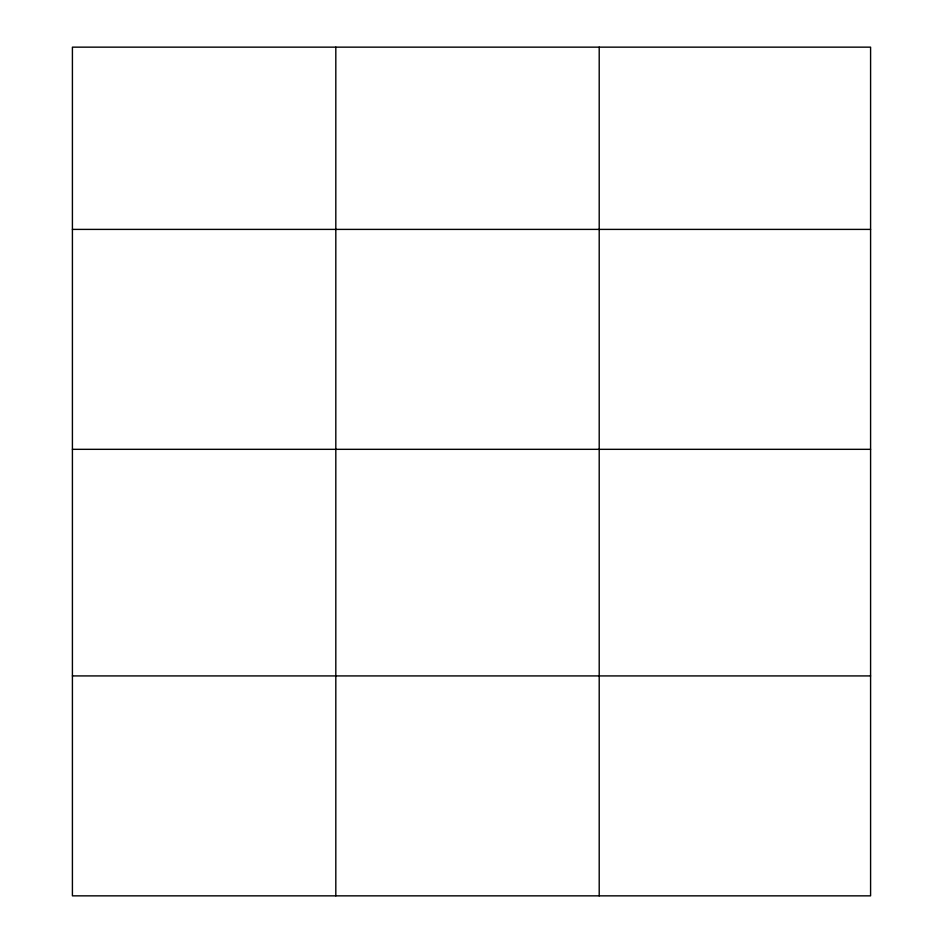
<?xml version="1.0" encoding="UTF-8"?>
<svg xmlns="http://www.w3.org/2000/svg" width="943" height="943" viewBox="0 0 943 943"><rect width="100%" height="100%" fill="white"/><g stroke="black" fill="none" stroke-linecap="round" stroke-linejoin="round"><path stroke-width="1.41" d="M870.589 449.328L870.589 47.15L72.411 47.15L72.411 895.85L870.589 895.85L870.589 449.328L72.411 449.328M72.411 229.397L870.589 229.397M72.411 675.919L870.589 675.919M599.206 47.15L599.206 895.85M335.814 47.15L335.814 895.85"/></g></svg>
